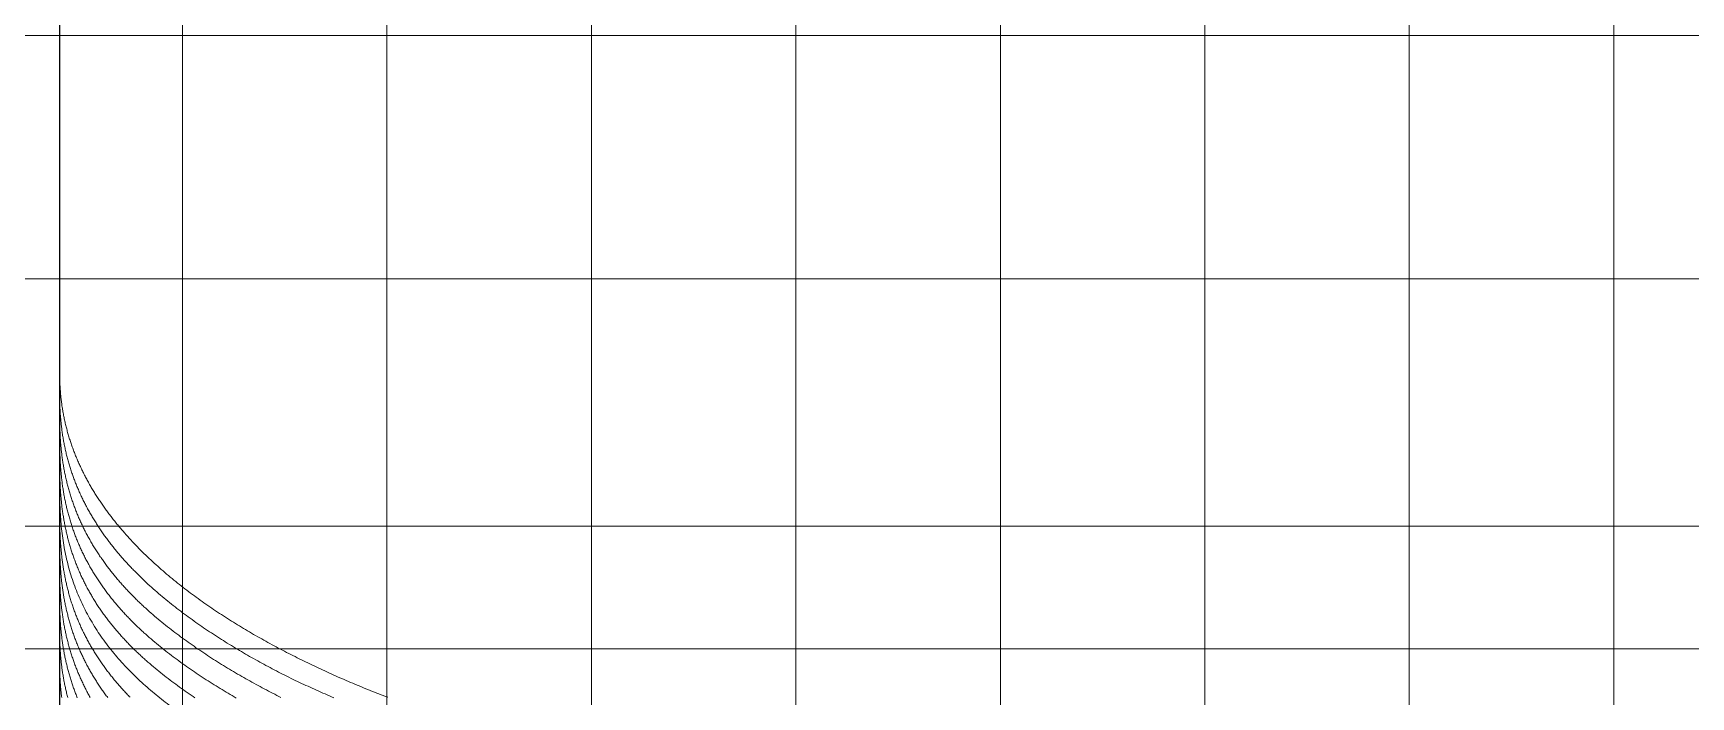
# Model space of a CAD drawing. Extents: x 11249 to 82946, y 15238 to 34763.
# Drawn here: x 53569 to 57622, y 27704 to 29327 of the extents above; entities that cross this region are included whole.
import ezdxf

# ---------------------------------------------------------------- set-up
doc = ezdxf.new("R2010")
doc.units = 0
doc.header["$LTSCALE"] = 250
doc.layers.add('03_Lines_Frames1', color=7, linetype='CONTINUOUS', lineweight=15)
doc.layers.add('03_Lines_Grid', color=253, linetype='CONTINUOUS', lineweight=15)
doc.layers.add('Make2D$Annotation$S0CO1', color=1, linetype='CONTINUOUS', true_color=0xff0000)
doc.layers.add('Make2D$Visible$Curves$Default', color=18, linetype='CONTINUOUS', true_color=0x000000)

# ---------------------------------------------------------------- blocks, each defined once
blk = doc.blocks.new('*U5')
at = {"layer": '03_Lines_Grid'}
blk.add_line((0, -4367.6), (0, 3840), dxfattribs=at)
blk = doc.blocks.new('*U6')
at = {"layer": 'Make2D$Annotation$S0CO1', "color": 0, "linetype": 'ByBlock', "lineweight": -2, "transparency": 16777216}
for p in [(1000, 0), (1500, 0), (2000, 0), (2500, 0), (3000, 0), (3500, 0), (4000, 0), (4500, 0)]:
    blk.add_blockref('*U5', p, dxfattribs=at)

msp = doc.modelspace()

# ---------------------------------------------------------------- linework, layer by layer
at = {"layer": '03_Lines_Frames1'}
for points in [[(53633.7, 27373.5), (53633.7, 29995.4)], [(53633.7, 27357.2), (53633.7, 29987.1)], [(53633.7, 27349), (53633.8, 29982.9)], [(53633.7, 27340.9), (53633.8, 29978.8)], [(53633.8, 27332.7), (53633.8, 29974.6)], [(54303.7, 27701.8), (54298.5, 27704.1), (54293.2, 27706.4), (54287.9, 27708.7), (54282.6, 27711), (54277.4, 27713.3), (54272.1, 27715.6), (54266.9, 27718), (54261.7, 27720.3), (54256.4, 27722.6), (54251.2, 27725), (54246, 27727.4), (54240.8, 27729.8), (54235.5, 27732.1), (54230.3, 27734.5), (54225.1, 27737), (54220, 27739.4), (54214.8, 27741.8), (54209.6, 27744.3), (54204.4, 27746.8), (54199.3, 27749.3), (54194.1, 27751.8), (54189, 27754.3), (54183.8, 27756.9), (54178.7, 27759.5), (54173.6, 27762.1), (54168.5, 27764.7), (54163.4, 27767.4), (54158.3, 27770), (54153.2, 27772.7), (54148.1, 27775.4), (54143.1, 27778.1), (54138, 27780.8), (54133, 27783.6), (54127.9, 27786.3), (54122.9, 27789.1), (54117.9, 27791.9), (54112.8, 27794.6), (54107.8, 27797.5), (54102.8, 27800.3), (54097.8, 27803.1), (54092.9, 27806), (54087.9, 27808.8), (54082.9, 27811.7), (54077.9, 27814.6), (54073, 27817.6), (54068.1, 27820.5), (54063.1, 27823.4), (54058.2, 27826.4), (54053.3, 27829.4), (54048.4, 27832.4), (54043.5, 27835.4), (54038.6, 27838.4), (54033.8, 27841.5), (54028.9, 27844.6), (54024, 27847.7), (54019.2, 27850.8), (54014.4, 27853.9), (54009.6, 27857), (54004.8, 27860.2), (54000, 27863.4), (53995.2, 27866.5), (53990.4, 27869.8), (53985.6, 27873), (53980.9, 27876.2), (53976.2, 27879.5), (53971.4, 27882.8), (53966.7, 27886.1), (53962, 27889.4), (53957.3, 27892.8), (53952.7, 27896.2), (53948, 27899.5), (53943.4, 27903), (53938.7, 27906.4), (53934.1, 27909.8), (53929.5, 27913.3), (53924.9, 27916.8), (53920.4, 27920.3), (53915.8, 27923.9), (53911.3, 27927.4), (53906.7, 27931), (53902.2, 27934.6), (53897.7, 27938.2), (53893.2, 27941.9), (53888.8, 27945.6), (53884.3, 27949.3), (53879.9, 27953), (53875.5, 27956.7), (53871.1, 27960.5), (53866.7, 27964.3), (53862.4, 27968.1), (53858.1, 27972), (53853.8, 27975.9), (53849.5, 27979.8), (53845.2, 27983.7), (53841, 27987.7), (53836.8, 27991.6), (53832.6, 27995.7), (53828.5, 27999.7), (53824.4, 28003.8), (53820.3, 28007.9), (53816.2, 28012), (53814.2, 28014.1), (53812.2, 28016.1), (53810.2, 28018.2), (53808.2, 28020.3), (53806.2, 28022.4), (53804.2, 28024.5), (53802.2, 28026.7), (53800.2, 28028.8), (53798.3, 28030.9), (53796.3, 28033), (53794.4, 28035.2), (53792.4, 28037.3), (53790.5, 28039.5), (53788.6, 28041.7), (53786.7, 28043.8), (53784.8, 28046), (53782.9, 28048.2), (53781, 28050.4), (53779.1, 28052.6), (53777.2, 28054.8), (53775.3, 28057), (53773.5, 28059.3), (53771.6, 28061.5), (53769.8, 28063.7), (53768, 28066), (53766.2, 28068.2), (53764.4, 28070.5), (53762.6, 28072.7), (53760.8, 28075), (53759, 28077.3), (53757.2, 28079.6), (53755.5, 28081.9), (53753.7, 28084.2), (53752, 28086.5), (53750.2, 28088.8), (53748.5, 28091.1), (53746.8, 28093.5), (53745.1, 28095.8), (53743.4, 28098.1), (53741.7, 28100.5), (53740.1, 28102.9), (53738.4, 28105.2), (53736.7, 28107.6), (53735.1, 28110), (53733.5, 28112.4), (53731.9, 28114.8), (53730.3, 28117.2), (53728.7, 28119.6), (53727.1, 28122), (53725.5, 28124.4), (53723.9, 28126.8), (53722.4, 28129.3), (53720.8, 28131.7), (53719.3, 28134.2), (53717.8, 28136.6), (53716.3, 28139.1), (53714.8, 28141.6), (53713.3, 28144), (53711.9, 28146.5), (53710.4, 28149), (53709, 28151.5), (53707.5, 28154), (53706.1, 28156.5), (53704.7, 28159), (53703.3, 28161.6), (53701.9, 28164.1), (53700.5, 28166.6), (53699.2, 28169.2), (53697.8, 28171.7), (53696.5, 28174.3), (53695.2, 28176.9), (53693.9, 28179.4), (53692.6, 28182), (53691.3, 28184.6), (53690, 28187.2), (53688.8, 28189.8), (53687.5, 28192.4), (53686.3, 28195), (53685.1, 28197.6), (53683.9, 28200.2), (53682.7, 28202.8), (53681.5, 28205.5), (53680.3, 28208.1), (53679.2, 28210.8), (53678, 28213.4), (53676.9, 28216.1), (53675.8, 28218.7), (53674.7, 28221.4), (53673.6, 28224.1), (53672.6, 28226.8), (53671.5, 28229.4), (53670.5, 28232.1), (53669.4, 28234.8), (53668.4, 28237.5), (53667.4, 28240.2), (53666.5, 28243), (53665.5, 28245.7), (53664.5, 28248.4), (53663.6, 28251.1), (53662.7, 28253.8), (53661.8, 28256.6), (53660.9, 28259.3), (53660, 28262.1), (53659.1, 28264.8), (53658.3, 28267.6), (53657.4, 28270.4), (53656.6, 28273.1), (53655.8, 28275.9), (53655, 28278.7), (53654.2, 28281.4), (53653.4, 28284.2), (53652.7, 28287), (53652, 28289.8), (53651.2, 28292.6), (53650.5, 28295.4), (53649.8, 28298.2), (53649.2, 28301), (53648.5, 28303.8), (53647.8, 28306.6), (53647.2, 28309.5), (53646.6, 28312.3), (53646, 28315.1), (53645.4, 28317.9), (53644.8, 28320.8), (53644.3, 28323.6), (53643.7, 28326.5), (53643.2, 28329.3), (53642.7, 28332.1), (53642.2, 28335), (53641.7, 28337.8), (53641.2, 28340.7), (53640.8, 28343.5), (53640.4, 28346.4), (53639.9, 28349.3), (53639.5, 28352.1), (53639.1, 28355), (53638.7, 28357.9), (53638.4, 28360.7), (53638, 28363.6), (53637.7, 28366.5), (53637.4, 28369.4), (53637.1, 28372.2), (53636.8, 28375.1), (53636.5, 28378), (53636.2, 28380.9), (53636, 28383.8), (53635.7, 28386.7), (53635.5, 28389.5), (53635.3, 28392.4), (53635.1, 28395.3), (53634.9, 28398.2), (53634.8, 28401.1), (53634.6, 28404), (53634.5, 28406.9), (53634.3, 28409.8), (53634.2, 28412.7), (53634.1, 28415.6), (53634.1, 28418.5), (53634, 28421.4), (53633.9, 28424.3), (53633.9, 28427.2), (53633.8, 28430.1), (53633.8, 28433), (53633.8, 28435.8), (53633.8, 28435.8)], [(54065, 27701.2), (54060.1, 27704.1), (54055.1, 27707), (54050.2, 27709.9), (54045.2, 27712.8), (54040.3, 27715.7), (54035.4, 27718.7), (54030.5, 27721.6), (54025.6, 27724.6), (54020.7, 27727.6), (54015.8, 27730.6), (54011, 27733.7), (54006.1, 27736.7), (54001.3, 27739.8), (53996.4, 27742.9), (53991.6, 27746), (53986.8, 27749.1), (53982, 27752.3), (53977.2, 27755.4), (53972.4, 27758.6), (53967.7, 27761.9), (53962.9, 27765.1), (53958.1, 27768.3), (53953.4, 27771.6), (53948.7, 27774.9), (53944, 27778.2), (53939.3, 27781.5), (53934.6, 27784.9), (53929.9, 27788.3), (53925.3, 27791.7), (53920.6, 27795.1), (53916, 27798.5), (53911.4, 27802), (53906.8, 27805.5), (53902.2, 27809), (53897.6, 27812.5), (53893, 27816.1), (53888.4, 27819.7), (53883.9, 27823.3), (53879.4, 27826.9), (53874.9, 27830.6), (53870.4, 27834.2), (53866, 27838), (53861.5, 27841.7), (53857.1, 27845.5), (53852.7, 27849.3), (53848.3, 27853.1), (53844, 27857), (53841.8, 27858.9), (53839.6, 27860.9), (53837.5, 27862.8), (53835.3, 27864.8), (53833.2, 27866.8), (53831.1, 27868.8), (53828.9, 27870.8), (53826.8, 27872.8), (53824.7, 27874.8), (53822.6, 27876.8), (53820.5, 27878.8), (53818.4, 27880.8), (53816.4, 27882.9), (53814.3, 27884.9), (53812.2, 27887), (53810.2, 27889), (53808.1, 27891.1), (53806.1, 27893.2), (53804, 27895.3), (53802, 27897.4), (53800, 27899.5), (53798, 27901.6), (53796, 27903.7), (53794, 27905.8), (53792, 27908), (53790.1, 27910.1), (53788.1, 27912.3), (53786.1, 27914.4), (53784.2, 27916.6), (53782.3, 27918.8), (53780.3, 27921), (53778.4, 27923.1), (53776.5, 27925.3), (53774.6, 27927.6), (53772.7, 27929.8), (53770.8, 27932), (53769, 27934.2), (53767.1, 27936.5), (53765.3, 27938.7), (53763.4, 27941), (53761.6, 27943.2), (53759.8, 27945.5), (53758, 27947.8), (53756.2, 27950.1), (53754.4, 27952.4), (53752.6, 27954.7), (53750.8, 27957), (53749.1, 27959.3), (53747.4, 27961.6), (53745.6, 27963.9), (53743.9, 27966.3), (53742.2, 27968.6), (53740.5, 27971), (53738.8, 27973.4), (53737.1, 27975.7), (53735.5, 27978.1), (53733.8, 27980.5), (53732.2, 27982.9), (53730.6, 27985.3), (53728.9, 27987.7), (53727.3, 27990.1), (53725.7, 27992.5), (53724.2, 27995), (53722.6, 27997.4), (53721, 27999.9), (53719.5, 28002.3), (53718, 28004.8), (53716.5, 28007.3), (53715, 28009.7), (53713.5, 28012.2), (53712, 28014.7), (53710.5, 28017.2), (53709.1, 28019.7), (53707.6, 28022.2), (53706.2, 28024.7), (53704.8, 28027.3), (53703.4, 28029.8), (53702, 28032.3), (53700.6, 28034.9), (53699.3, 28037.4), (53697.9, 28040), (53696.6, 28042.6), (53695.3, 28045.2), (53694, 28047.7), (53692.7, 28050.3), (53691.4, 28052.9), (53690.1, 28055.5), (53688.9, 28058.1), (53687.6, 28060.7), (53686.4, 28063.4), (53685.2, 28066), (53684, 28068.6), (53682.8, 28071.3), (53681.7, 28073.9), (53680.5, 28076.6), (53679.4, 28079.2), (53678.3, 28081.9), (53677.2, 28084.5), (53676.1, 28087.2), (53675, 28089.9), (53673.9, 28092.6), (53672.9, 28095.3), (53671.8, 28098), (53670.8, 28100.7), (53669.8, 28103.4), (53668.8, 28106.1), (53667.8, 28108.8), (53666.8, 28111.6), (53665.9, 28114.3), (53665, 28117), (53664, 28119.8), (53663.1, 28122.5), (53662.2, 28125.3), (53661.4, 28128), (53660.5, 28130.8), (53659.6, 28133.5), (53658.8, 28136.3), (53658, 28139.1), (53657.2, 28141.9), (53656.4, 28144.7), (53655.6, 28147.4), (53654.8, 28150.2), (53654.1, 28153), (53653.4, 28155.8), (53652.6, 28158.6), (53651.9, 28161.5), (53651.2, 28164.3), (53650.6, 28167.1), (53649.9, 28169.9), (53649.3, 28172.7), (53648.6, 28175.6), (53648, 28178.4), (53647.4, 28181.2), (53646.8, 28184.1), (53646.2, 28186.9), (53645.7, 28189.7), (53645.1, 28192.6), (53644.6, 28195.5), (53644.1, 28198.3), (53643.6, 28201.2), (53643.1, 28204), (53642.6, 28206.9), (53642.1, 28209.8), (53641.7, 28212.6), (53641.2, 28215.5), (53640.8, 28218.4), (53640.4, 28221.2), (53640, 28224.1), (53639.6, 28227), (53639.3, 28229.9), (53638.9, 28232.8), (53638.6, 28235.7), (53638.2, 28238.5), (53637.9, 28241.4), (53637.6, 28244.3), (53637.3, 28247.2), (53637, 28250.1), (53636.8, 28253), (53636.5, 28255.9), (53636.3, 28258.8), (53636, 28261.7), (53635.8, 28264.6), (53635.6, 28267.5), (53635.4, 28270.4), (53635.2, 28273.3), (53635.1, 28276.2), (53634.9, 28279.1), (53634.8, 28282.1), (53634.6, 28285), (53634.5, 28287.9), (53634.4, 28290.8), (53634.3, 28293.7), (53634.2, 28296.6), (53634.1, 28299.5), (53634, 28302.4), (53634, 28305.3), (53633.9, 28311.2), (53633.8, 28317), (53633.8, 28322.8)], [(53964.4, 27701.8), (53959.6, 27705), (53954.9, 27708.2), (53950.2, 27711.5), (53945.4, 27714.7), (53940.7, 27718), (53936, 27721.3), (53931.3, 27724.7), (53926.7, 27728.1), (53922, 27731.4), (53917.3, 27734.9), (53912.7, 27738.3), (53908.1, 27741.7), (53903.5, 27745.2), (53898.9, 27748.7), (53894.3, 27752.2), (53889.7, 27755.8), (53885.2, 27759.4), (53880.7, 27763), (53876.1, 27766.6), (53871.6, 27770.3), (53867.2, 27773.9), (53862.7, 27777.7), (53858.3, 27781.4), (53853.8, 27785.2), (53849.4, 27789), (53845.1, 27792.8), (53842.9, 27794.7), (53840.7, 27796.7), (53838.6, 27798.6), (53836.4, 27800.6), (53834.3, 27802.5), (53832.1, 27804.5), (53830, 27806.5), (53827.9, 27808.5), (53825.7, 27810.5), (53823.6, 27812.5), (53821.5, 27814.5), (53819.4, 27816.5), (53817.3, 27818.5), (53815.2, 27820.5), (53813.2, 27822.6), (53811.1, 27824.6), (53809, 27826.7), (53807, 27828.8), (53804.9, 27830.8), (53802.9, 27832.9), (53800.9, 27835), (53798.9, 27837.1), (53796.9, 27839.2), (53794.9, 27841.3), (53792.9, 27843.5), (53790.9, 27845.6), (53788.9, 27847.7), (53787, 27849.9), (53785, 27852), (53783.1, 27854.2), (53781.1, 27856.4), (53779.2, 27858.6), (53777.3, 27860.8), (53775.4, 27863), (53773.5, 27865.2), (53771.6, 27867.4), (53769.7, 27869.6), (53767.8, 27871.8), (53766, 27874.1), (53764.1, 27876.3), (53762.3, 27878.6), (53760.5, 27880.8), (53758.6, 27883.1), (53756.8, 27885.4), (53755, 27887.7), (53753.3, 27890), (53751.5, 27892.3), (53749.7, 27894.6), (53748, 27896.9), (53746.2, 27899.2), (53744.5, 27901.6), (53742.8, 27903.9), (53741.1, 27906.3), (53739.4, 27908.6), (53737.7, 27911), (53736, 27913.4), (53734.4, 27915.7), (53732.7, 27918.1), (53731.1, 27920.5), (53729.5, 27922.9), (53727.9, 27925.3), (53726.3, 27927.8), (53724.7, 27930.2), (53723.1, 27932.6), (53721.6, 27935.1), (53720, 27937.5), (53718.5, 27940), (53717, 27942.4), (53715.4, 27944.9), (53714, 27947.4), (53712.5, 27949.9), (53711, 27952.4), (53709.5, 27954.9), (53708.1, 27957.4), (53706.7, 27959.9), (53705.3, 27962.4), (53703.8, 27965), (53702.5, 27967.5), (53701.1, 27970), (53699.7, 27972.6), (53698.4, 27975.2), (53697, 27977.7), (53695.7, 27980.3), (53694.4, 27982.9), (53693.1, 27985.5), (53691.8, 27988), (53690.6, 27990.6), (53689.3, 27993.3), (53688.1, 27995.9), (53686.8, 27998.5), (53685.6, 28001.1), (53684.4, 28003.7), (53683.3, 28006.4), (53682.1, 28009), (53680.9, 28011.7), (53679.8, 28014.3), (53678.7, 28017), (53677.6, 28019.7), (53676.5, 28022.3), (53675.4, 28025), (53674.3, 28027.7), (53673.3, 28030.4), (53672.2, 28033.1), (53671.2, 28035.8), (53670.2, 28038.5), (53669.2, 28041.2), (53668.2, 28043.9), (53667.2, 28046.6), (53666.3, 28049.4), (53665.4, 28052.1), (53664.4, 28054.9), (53663.5, 28057.6), (53662.6, 28060.3), (53661.7, 28063.1), (53660.9, 28065.9), (53660, 28068.6), (53659.2, 28071.4), (53658.4, 28074.2), (53657.6, 28076.9), (53656.8, 28079.7), (53656, 28082.5), (53655.2, 28085.3), (53654.5, 28088.1), (53653.8, 28090.9), (53653, 28093.7), (53652.3, 28096.5), (53651.6, 28099.3), (53651, 28102.1), (53650.3, 28105), (53649.7, 28107.8), (53649, 28110.6), (53648.4, 28113.4), (53647.8, 28116.3), (53647.2, 28119.1), (53646.6, 28121.9), (53646.1, 28124.8), (53645.5, 28127.6), (53645, 28130.5), (53644.5, 28133.3), (53643.9, 28136.2), (53643.5, 28139.1), (53643, 28141.9), (53642.5, 28144.8), (53642.1, 28147.7), (53641.6, 28150.5), (53641.2, 28153.4), (53640.8, 28156.3), (53640.4, 28159.1), (53640, 28162), (53639.6, 28164.9), (53639.2, 28167.8), (53638.9, 28170.7), (53638.6, 28173.5), (53638.2, 28176.4), (53637.9, 28179.3), (53637.6, 28182.2), (53637.3, 28185.1), (53637.1, 28188), (53636.8, 28190.9), (53636.6, 28193.8), (53636.3, 28196.7), (53636.1, 28199.6), (53635.9, 28202.5), (53635.7, 28205.4), (53635.5, 28208.3), (53635.3, 28211.2), (53635.1, 28214.1), (53635, 28217), (53634.8, 28219.9), (53634.7, 28222.8), (53634.6, 28225.7), (53634.5, 28228.7), (53634.3, 28231.6), (53634.3, 28234.5), (53634.1, 28240.3), (53634, 28246.1), (53633.9, 28252), (53633.8, 28257.8), (53633.8, 28263.6), (53633.8, 28263.6)], [(53805.7, 27703.1), (53803.7, 27705.1), (53801.7, 27707.2), (53799.7, 27709.3), (53797.7, 27711.4), (53795.7, 27713.5), (53793.7, 27715.6), (53791.8, 27717.7), (53789.8, 27719.8), (53787.8, 27722), (53785.9, 27724.1), (53784, 27726.3), (53782, 27728.4), (53780.1, 27730.6), (53778.2, 27732.8), (53776.3, 27734.9), (53774.4, 27737.1), (53772.6, 27739.3), (53770.7, 27741.5), (53768.8, 27743.7), (53767, 27746), (53765.1, 27748.2), (53763.3, 27750.4), (53761.5, 27752.7), (53759.7, 27754.9), (53757.9, 27757.2), (53756.1, 27759.5), (53754.3, 27761.8), (53752.6, 27764), (53750.8, 27766.3), (53749.1, 27768.6), (53747.4, 27770.9), (53745.6, 27773.3), (53743.9, 27775.6), (53742.2, 27777.9), (53740.5, 27780.3), (53738.9, 27782.6), (53737.2, 27785), (53735.5, 27787.3), (53733.9, 27789.7), (53732.3, 27792.1), (53730.7, 27794.5), (53729.1, 27796.9), (53727.5, 27799.3), (53725.9, 27801.7), (53724.3, 27804.1), (53722.8, 27806.5), (53721.2, 27809), (53719.7, 27811.4), (53718.2, 27813.9), (53716.7, 27816.3), (53715.2, 27818.8), (53713.7, 27821.3), (53712.2, 27823.7), (53710.8, 27826.2), (53709.3, 27828.7), (53707.9, 27831.2), (53706.5, 27833.7), (53705.1, 27836.2), (53703.7, 27838.7), (53702.3, 27841.3), (53700.9, 27843.8), (53699.6, 27846.4), (53698.3, 27848.9), (53696.9, 27851.5), (53695.6, 27854), (53694.3, 27856.6), (53693.1, 27859.2), (53691.8, 27861.7), (53690.5, 27864.3), (53689.3, 27866.9), (53688.1, 27869.5), (53686.8, 27872.1), (53685.6, 27874.8), (53684.5, 27877.4), (53683.3, 27880), (53682.1, 27882.6), (53681, 27885.3), (53679.9, 27887.9), (53678.7, 27890.6), (53677.6, 27893.2), (53676.6, 27895.9), (53675.5, 27898.5), (53674.4, 27901.2), (53673.4, 27903.9), (53672.4, 27906.6), (53671.3, 27909.3), (53670.3, 27912), (53669.3, 27914.7), (53668.4, 27917.4), (53667.4, 27920.1), (53666.5, 27922.8), (53665.5, 27925.5), (53664.6, 27928.2), (53663.7, 27931), (53662.8, 27933.7), (53662, 27936.5), (53661.1, 27939.2), (53660.3, 27942), (53659.4, 27944.7), (53658.6, 27947.5), (53657.8, 27950.2), (53657, 27953), (53656.3, 27955.8), (53655.5, 27958.5), (53654.7, 27961.3), (53654, 27964.1), (53653.3, 27966.9), (53652.6, 27969.7), (53651.9, 27972.5), (53651.2, 27975.3), (53650.6, 27978.1), (53649.9, 27980.9), (53649.3, 27983.7), (53648.7, 27986.5), (53648.1, 27989.3), (53647.5, 27992.2), (53646.9, 27995), (53646.3, 27997.8), (53645.8, 28000.6), (53645.3, 28003.5), (53644.7, 28006.3), (53644.2, 28009.1), (53643.7, 28012), (53643.2, 28014.8), (53642.8, 28017.7), (53642.3, 28020.5), (53641.9, 28023.4), (53641.4, 28026.2), (53641, 28029.1), (53640.6, 28031.9), (53640.2, 28034.8), (53639.9, 28037.6), (53639.5, 28040.5), (53639.1, 28043.4), (53638.8, 28046.2), (53638.5, 28049.1), (53638.2, 28052), (53637.8, 28054.9), (53637.6, 28057.7), (53637.3, 28060.6), (53637, 28063.5), (53636.8, 28066.4), (53636.5, 28069.2), (53636.3, 28072.1), (53636.1, 28075), (53635.8, 28077.9), (53635.6, 28080.8), (53635.5, 28083.6), (53635.3, 28086.5), (53635.1, 28089.4), (53635, 28092.3), (53634.8, 28095.2), (53634.7, 28098.1), (53634.6, 28101), (53634.4, 28103.9), (53634.2, 28109.6), (53634.1, 28115.4), (53634, 28121.2), (53633.9, 28127), (53633.8, 28132.8), (53633.8, 28138.6), (53633.8, 28138.6)], [(53708.2, 27702.5), (53706.8, 27705), (53705.4, 27707.5), (53704, 27710), (53702.7, 27712.5), (53701.3, 27715), (53700, 27717.5), (53698.7, 27720), (53697.4, 27722.6), (53696.1, 27725.1), (53694.8, 27727.6), (53693.6, 27730.2), (53692.3, 27732.7), (53691.1, 27735.3), (53689.8, 27737.9), (53688.6, 27740.4), (53687.4, 27743), (53686.2, 27745.6), (53685.1, 27748.2), (53683.9, 27750.8), (53682.8, 27753.4), (53681.6, 27756), (53680.5, 27758.6), (53679.4, 27761.2), (53678.3, 27763.8), (53677.2, 27766.5), (53676.1, 27769.1), (53675.1, 27771.7), (53674.1, 27774.4), (53673, 27777), (53672, 27779.7), (53671, 27782.3), (53670, 27785), (53669.1, 27787.7), (53668.1, 27790.4), (53667.1, 27793), (53666.2, 27795.7), (53665.3, 27798.4), (53664.4, 27801.1), (53663.5, 27803.8), (53662.6, 27806.5), (53661.8, 27809.2), (53660.9, 27811.9), (53660.1, 27814.7), (53659.3, 27817.4), (53658.4, 27820.1), (53657.7, 27822.8), (53656.9, 27825.6), (53656.1, 27828.3), (53655.4, 27831), (53654.6, 27833.8), (53653.9, 27836.5), (53653.2, 27839.3), (53652.5, 27842.1), (53651.8, 27844.8), (53651.1, 27847.6), (53650.5, 27850.3), (53649.8, 27853.1), (53649.2, 27855.9), (53648.6, 27858.7), (53648, 27861.4), (53647.4, 27864.2), (53646.8, 27867), (53646.2, 27869.8), (53645.7, 27872.6), (53645.1, 27875.4), (53644.6, 27878.2), (53644.1, 27881), (53643.6, 27883.8), (53643.1, 27886.6), (53642.7, 27889.4), (53642.2, 27892.2), (53641.8, 27895), (53641.3, 27897.8), (53640.9, 27900.6), (53640.5, 27903.5), (53640.1, 27906.3), (53639.7, 27909.1), (53639.4, 27911.9), (53639, 27914.7), (53638.7, 27917.6), (53638.3, 27920.4), (53638, 27923.2), (53637.7, 27926.1), (53637.4, 27928.9), (53637.1, 27931.7), (53636.9, 27934.6), (53636.6, 27937.4), (53636.4, 27940.2), (53636.1, 27943.1), (53635.9, 27945.9), (53635.7, 27948.8), (53635.5, 27951.6), (53635.3, 27954.4), (53635.1, 27957.3), (53635, 27960.1), (53634.8, 27963), (53634.7, 27965.8), (53634.6, 27968.7), (53634.4, 27971.5), (53634.3, 27974.3), (53634.2, 27977.2), (53634.1, 27980), (53634.1, 27982.9), (53634, 27985.7), (53633.9, 27988.6), (53633.9, 27991.4), (53633.9, 27994.3), (53633.8, 27997.1), (53633.8, 28002.8)], [(53676.6, 27701.7), (53675.6, 27704.3), (53674.5, 27706.9), (53673.5, 27709.5), (53672.5, 27712.1), (53671.5, 27714.8), (53670.5, 27717.4), (53669.5, 27720.1), (53668.6, 27722.7), (53667.6, 27725.4), (53666.7, 27728), (53665.8, 27730.7), (53664.9, 27733.4), (53664, 27736), (53663.1, 27738.7), (53662.2, 27741.4), (53661.4, 27744.1), (53660.5, 27746.8), (53659.7, 27749.5), (53658.9, 27752.2), (53658.1, 27754.9), (53657.3, 27757.6), (53656.5, 27760.3), (53655.7, 27763), (53655, 27765.7), (53654.3, 27768.4), (53653.5, 27771.2), (53652.8, 27773.9), (53652.1, 27776.6), (53651.5, 27779.4), (53650.8, 27782.1), (53650.1, 27784.8), (53649.5, 27787.6), (53648.9, 27790.3), (53648.2, 27793.1), (53647.6, 27795.8), (53647.1, 27798.6), (53646.5, 27801.3), (53645.9, 27804.1), (53645.4, 27806.9), (53644.8, 27809.6), (53644.3, 27812.4), (53643.8, 27815.2), (53643.3, 27818), (53642.8, 27820.7), (53642.4, 27823.5), (53641.9, 27826.3), (53641.5, 27829.1), (53641, 27831.9), (53640.6, 27834.7), (53640.2, 27837.4), (53639.8, 27840.2), (53639.4, 27843), (53639.1, 27845.8), (53638.7, 27848.6), (53638.4, 27851.4), (53638.1, 27854.2), (53637.7, 27857), (53637.4, 27859.8), (53637.2, 27862.6), (53636.9, 27865.4), (53636.6, 27868.2), (53636.4, 27871), (53636.1, 27873.9), (53635.9, 27876.7), (53635.7, 27879.5), (53635.5, 27882.3), (53635.3, 27885.1), (53635.1, 27887.9), (53634.9, 27890.7), (53634.8, 27893.5), (53634.6, 27896.4), (53634.5, 27899.2), (53634.4, 27902), (53634.3, 27904.8), (53634.2, 27907.6), (53634.1, 27910.4), (53634, 27913.3), (53634, 27916.1), (53633.9, 27918.9), (53633.9, 27921.7), (53633.8, 27924.5), (53633.8, 27927.4), (53633.8, 27930.2)], [(53653.3, 27702.3), (53652.6, 27705), (53651.9, 27707.7), (53651.2, 27710.4), (53650.6, 27713.1), (53649.9, 27715.9), (53649.3, 27718.6), (53648.6, 27721.3), (53648, 27724), (53647.4, 27726.7), (53646.8, 27729.5), (53646.3, 27732.2), (53645.7, 27734.9), (53645.1, 27737.6), (53644.6, 27740.4), (53644.1, 27743.1), (53643.6, 27745.9), (53643.1, 27748.6), (53642.6, 27751.3), (53642.1, 27754.1), (53641.7, 27756.8), (53641.2, 27759.6), (53640.8, 27762.4), (53640.4, 27765.1), (53640, 27767.9), (53639.6, 27770.6), (53639.2, 27773.4), (53638.8, 27776.1), (53638.5, 27778.9), (53638.1, 27781.7), (53637.8, 27784.4), (53637.5, 27787.2), (53637.2, 27790), (53636.9, 27792.8), (53636.6, 27795.5), (53636.4, 27798.3), (53636.1, 27801.1), (53635.9, 27803.8), (53635.7, 27806.6), (53635.4, 27809.4), (53635.2, 27812.2), (53635.1, 27815), (53634.9, 27817.7), (53634.7, 27820.5), (53634.6, 27823.3), (53634.5, 27826.1), (53634.3, 27828.9), (53634.2, 27831.6), (53634.1, 27834.4), (53634, 27837.2), (53634, 27840), (53633.9, 27842.8), (53633.9, 27845.6), (53633.8, 27848.3), (53633.8, 27851.1), (53633.8, 27853.9)], [(53638.5, 27702.6), (53638.2, 27705.3), (53637.9, 27708.1), (53637.5, 27710.8), (53637.2, 27713.5), (53636.9, 27716.2), (53636.6, 27719), (53636.4, 27721.7), (53636.1, 27724.5), (53635.9, 27727.2), (53635.6, 27729.9), (53635.4, 27732.7), (53635.2, 27735.4), (53635, 27738.1), (53634.8, 27740.9), (53634.7, 27743.6), (53634.5, 27746.4), (53634.4, 27749.1), (53634.3, 27751.9), (53634.2, 27754.6), (53634.1, 27757.4), (53634, 27760.1), (53633.9, 27762.8), (53633.9, 27765.6), (53633.8, 27768.3), (53633.8, 27771.1), (53633.8, 27773.8)]]:
    msp.add_lwpolyline(points, dxfattribs=at)
at = {"layer": '03_Lines_Frames1', "color": 2}
for points in [[(53633.8, 28490), (53633.8, 28487.1), (53633.9, 28484.3), (53633.9, 28481.4), (53633.9, 28478.5), (53634, 28475.6), (53634.1, 28472.7), (53634.2, 28469.9), (53634.3, 28467), (53634.5, 28464.1), (53634.6, 28461.2), (53634.8, 28458.4), (53635, 28455.5), (53635.2, 28452.6), (53635.4, 28449.8), (53635.6, 28446.9), (53635.9, 28444), (53636.1, 28441.1), (53636.4, 28438.3), (53636.7, 28435.4), (53637, 28432.6), (53637.3, 28429.7), (53637.7, 28426.8), (53638, 28424), (53638.4, 28421.1), (53638.8, 28418.3), (53639.2, 28415.4), (53639.6, 28412.6), (53640.1, 28409.7), (53640.5, 28406.9), (53641, 28404.1), (53641.5, 28401.2), (53642, 28398.4), (53642.5, 28395.6), (53643.1, 28392.7), (53643.6, 28389.9), (53644.2, 28387.1), (53644.8, 28384.3), (53645.4, 28381.4), (53646, 28378.6), (53646.6, 28375.8), (53647.2, 28373), (53647.9, 28370.2), (53648.6, 28367.4), (53649.3, 28364.6), (53650, 28361.8), (53650.7, 28359.1), (53651.5, 28356.3), (53652.2, 28353.5), (53653, 28350.7), (53653.8, 28347.9), (53654.6, 28345.2), (53655.4, 28342.4), (53656.2, 28339.7), (53657.1, 28336.9), (53657.9, 28334.2), (53658.8, 28331.4), (53659.7, 28328.7), (53660.6, 28326), (53661.5, 28323.2), (53662.4, 28320.5), (53663.4, 28317.8), (53664.3, 28315.1), (53665.3, 28312.4), (53666.3, 28309.7), (53667.3, 28307), (53668.3, 28304.3), (53669.4, 28301.6), (53670.4, 28298.9), (53671.5, 28296.2), (53672.6, 28293.6), (53673.7, 28290.9), (53674.8, 28288.2), (53675.9, 28285.6), (53677, 28282.9), (53678.1, 28280.3), (53679.3, 28277.7), (53680.5, 28275), (53681.7, 28272.4), (53682.9, 28269.8), (53684.1, 28267.2), (53685.3, 28264.6), (53686.5, 28262), (53687.8, 28259.4), (53689, 28256.8), (53690.3, 28254.2), (53691.6, 28251.6), (53692.9, 28249.1), (53694.2, 28246.5), (53695.5, 28243.9), (53696.9, 28241.4), (53698.2, 28238.9), (53699.6, 28236.3), (53700.9, 28233.8), (53702.3, 28231.3), (53703.7, 28228.7), (53705.1, 28226.2), (53706.5, 28223.7), (53708, 28221.2), (53709.4, 28218.7), (53710.9, 28216.3), (53712.3, 28213.8), (53713.8, 28211.3), (53715.3, 28208.8), (53716.8, 28206.4), (53718.3, 28203.9), (53719.8, 28201.5), (53721.3, 28199), (53722.9, 28196.6), (53724.4, 28194.2), (53726, 28191.8), (53727.6, 28189.3), (53729.1, 28186.9), (53730.7, 28184.5), (53732.3, 28182.2), (53733.9, 28179.8), (53735.6, 28177.4), (53737.2, 28175), (53738.8, 28172.7), (53740.5, 28170.3), (53742.1, 28167.9), (53743.8, 28165.6), (53745.5, 28163.3), (53747.2, 28160.9), (53748.9, 28158.6), (53750.6, 28156.3), (53752.3, 28154), (53754, 28151.7), (53755.8, 28149.4), (53757.5, 28147.1), (53759.2, 28144.8), (53761, 28142.5), (53762.8, 28140.2), (53764.6, 28138), (53766.3, 28135.7), (53768.1, 28133.5), (53769.9, 28131.2), (53771.7, 28129), (53773.6, 28126.7), (53775.4, 28124.5), (53777.2, 28122.3), (53779.1, 28120.1), (53780.9, 28117.9), (53782.8, 28115.7), (53784.6, 28113.5), (53788.4, 28109.1), (53792.2, 28104.8), (53796, 28100.5), (53799.8, 28096.2), (53803.7, 28091.9), (53807.6, 28087.7), (53811.5, 28083.5), (53815.5, 28079.3), (53819.5, 28075.1), (53823.5, 28071), (53827.5, 28066.9), (53831.5, 28062.8), (53835.6, 28058.7), (53839.7, 28054.7), (53843.9, 28050.7), (53848, 28046.7), (53852.2, 28042.7), (53856.4, 28038.8), (53860.6, 28034.9), (53864.8, 28031), (53869.1, 28027.1), (53873.4, 28023.3), (53877.7, 28019.4), (53882, 28015.6), (53886.4, 28011.9), (53890.7, 28008.1), (53895.1, 28004.4), (53899.5, 28000.7), (53903.9, 27997), (53908.4, 27993.3), (53912.8, 27989.7), (53917.3, 27986), (53921.8, 27982.4), (53926.3, 27978.8), (53930.8, 27975.3), (53935.3, 27971.7), (53939.9, 27968.2), (53944.5, 27964.7), (53949.1, 27961.2), (53953.7, 27957.8), (53958.3, 27954.3), (53962.9, 27950.9), (53967.6, 27947.5), (53972.2, 27944.2), (53976.9, 27940.8), (53981.6, 27937.5), (53986.3, 27934.1), (53991, 27930.8), (53995.7, 27927.5), (54000.5, 27924.3), (54005.2, 27921), (54010, 27917.8), (54014.8, 27914.6), (54019.6, 27911.4), (54024.4, 27908.2), (54029.2, 27905.1), (54034, 27901.9), (54038.8, 27898.8), (54043.7, 27895.7), (54048.5, 27892.6), (54053.4, 27889.5), (54058.3, 27886.5), (54063.2, 27883.5), (54068.1, 27880.4), (54073, 27877.4), (54077.9, 27874.5), (54082.9, 27871.5), (54087.8, 27868.5), (54092.8, 27865.6), (54097.7, 27862.7), (54102.7, 27859.8), (54107.7, 27856.9), (54112.7, 27854), (54117.7, 27851.2), (54122.7, 27848.3), (54127.7, 27845.5), (54132.7, 27842.7), (54137.7, 27839.9), (54142.8, 27837.1), (54147.8, 27834.3), (54152.9, 27831.6), (54157.9, 27828.9), (54163, 27826.1), (54168.1, 27823.4), (54173.2, 27820.7), (54178.3, 27818.1), (54183.4, 27815.4), (54188.5, 27812.7), (54193.6, 27810.1), (54198.7, 27807.5), (54203.9, 27804.9), (54209, 27802.3), (54214.2, 27799.7), (54219.3, 27797.1), (54224.5, 27794.6), (54229.6, 27792.1), (54234.8, 27789.5), (54240, 27787), (54245.2, 27784.5), (54250.4, 27782), (54255.6, 27779.6), (54260.8, 27777.1), (54266, 27774.7), (54271.2, 27772.2), (54276.4, 27769.8), (54281.7, 27767.4), (54286.9, 27765), (54292.1, 27762.6), (54297.4, 27760.2), (54302.6, 27757.9), (54307.9, 27755.5), (54313.2, 27753.2), (54318.4, 27750.9), (54323.7, 27748.6), (54329, 27746.3), (54334.3, 27744), (54339.6, 27741.7), (54344.9, 27739.5), (54350.2, 27737.2), (54355.5, 27735), (54360.8, 27732.8), (54366.1, 27730.6), (54371.4, 27728.4), (54376.7, 27726.2), (54382.1, 27724), (54387.4, 27721.8), (54392.7, 27719.7), (54398.1, 27717.5), (54403.4, 27715.4), (54408.8, 27713.3), (54414.1, 27711.2), (54419.5, 27709.1), (54424.9, 27707), (54430.2, 27704.9), (54435.6, 27702.9)], [(54174.6, 27702.6), (54169.5, 27705.1), (54164.4, 27707.7), (54159.3, 27710.3), (54154.2, 27712.9), (54149.1, 27715.6), (54144, 27718.2), (54138.9, 27720.9), (54133.9, 27723.6), (54128.8, 27726.3), (54123.7, 27729), (54118.7, 27731.7), (54113.7, 27734.5), (54108.6, 27737.2), (54103.6, 27740), (54098.6, 27742.8), (54093.6, 27745.6), (54088.6, 27748.4), (54083.6, 27751.3), (54078.6, 27754.1), (54073.7, 27757), (54068.7, 27759.9), (54063.8, 27762.7), (54058.8, 27765.7), (54053.9, 27768.6), (54049, 27771.5), (54044.1, 27774.5), (54039.1, 27777.5), (54034.3, 27780.5), (54029.4, 27783.5), (54024.5, 27786.5), (54019.6, 27789.6), (54014.8, 27792.6), (54009.9, 27795.7), (54005.1, 27798.8), (54000.3, 27801.9), (53995.4, 27805.1), (53990.6, 27808.2), (53985.9, 27811.4), (53981.1, 27814.6), (53976.3, 27817.8), (53971.5, 27821), (53966.8, 27824.3), (53962.1, 27827.6), (53957.3, 27830.9), (53952.6, 27834.2), (53947.9, 27837.5), (53943.3, 27840.9), (53938.6, 27844.2), (53933.9, 27847.6), (53929.3, 27851.1), (53924.6, 27854.5), (53920, 27858), (53915.4, 27861.4), (53910.8, 27864.9), (53906.3, 27868.5), (53901.7, 27872), (53897.1, 27875.6), (53892.6, 27879.2), (53888.1, 27882.8), (53883.6, 27886.5), (53879.1, 27890.2), (53874.6, 27893.9), (53870.2, 27897.6), (53865.8, 27901.3), (53861.3, 27905.1), (53857, 27908.9), (53852.6, 27912.8), (53848.3, 27916.6), (53844, 27920.5), (53839.7, 27924.5), (53837.5, 27926.4), (53835.4, 27928.4), (53833.3, 27930.4), (53831.2, 27932.4), (53829.1, 27934.4), (53827, 27936.4), (53824.9, 27938.4), (53822.8, 27940.5), (53820.7, 27942.5), (53818.7, 27944.6), (53816.6, 27946.6), (53814.5, 27948.7), (53812.5, 27950.7), (53810.5, 27952.8), (53808.4, 27954.9), (53806.4, 27957), (53804.4, 27959.1), (53802.4, 27961.2), (53800.4, 27963.3), (53798.4, 27965.4), (53796.4, 27967.5), (53794.4, 27969.7), (53792.5, 27971.8), (53790.5, 27974), (53788.6, 27976.1), (53786.6, 27978.3), (53784.7, 27980.5), (53782.8, 27982.6), (53780.8, 27984.8), (53778.9, 27987), (53777, 27989.2), (53775.2, 27991.4), (53773.3, 27993.7), (53771.4, 27995.9), (53769.6, 27998.1), (53767.7, 28000.4), (53765.9, 28002.6), (53764.1, 28004.9), (53762.2, 28007.1), (53760.4, 28009.4), (53758.6, 28011.7), (53756.8, 28014), (53755.1, 28016.3), (53753.3, 28018.6), (53751.5, 28020.9), (53749.8, 28023.2), (53748.1, 28025.5), (53746.3, 28027.9), (53744.6, 28030.2), (53742.9, 28032.5), (53741.2, 28034.9), (53739.5, 28037.3), (53737.9, 28039.6), (53736.2, 28042), (53734.6, 28044.4), (53732.9, 28046.8), (53731.3, 28049.2), (53729.7, 28051.6), (53728.1, 28054), (53726.5, 28056.4), (53724.9, 28058.8), (53723.4, 28061.3), (53721.8, 28063.7), (53720.3, 28066.2), (53718.7, 28068.6), (53717.2, 28071.1), (53715.7, 28073.6), (53714.2, 28076.1), (53712.7, 28078.5), (53711.3, 28081), (53709.8, 28083.5), (53708.4, 28086), (53706.9, 28088.6), (53705.5, 28091.1), (53704.1, 28093.6), (53702.7, 28096.1), (53701.3, 28098.7), (53700, 28101.2), (53698.6, 28103.8), (53697.3, 28106.3), (53696, 28108.9), (53694.6, 28111.5), (53693.3, 28114.1), (53692.1, 28116.7), (53690.8, 28119.2), (53689.5, 28121.8), (53688.3, 28124.5), (53687, 28127.1), (53685.8, 28129.7), (53684.6, 28132.3), (53683.4, 28134.9), (53682.3, 28137.6), (53681.1, 28140.2), (53679.9, 28142.9), (53678.8, 28145.5), (53677.7, 28148.2), (53676.6, 28150.9), (53675.5, 28153.5), (53674.4, 28156.2), (53673.3, 28158.9), (53672.3, 28161.6), (53671.2, 28164.3), (53670.2, 28167), (53669.2, 28169.7), (53668.2, 28172.4), (53667.2, 28175.1), (53666.3, 28177.9), (53665.3, 28180.6), (53664.4, 28183.3), (53663.5, 28186.1), (53662.6, 28188.8), (53661.7, 28191.5), (53660.8, 28194.3), (53659.9, 28197.1), (53659.1, 28199.8), (53658.2, 28202.6), (53657.4, 28205.4), (53656.6, 28208.1), (53655.8, 28210.9), (53655, 28213.7), (53654.3, 28216.5), (53653.5, 28219.3), (53652.8, 28222.1), (53652.1, 28224.9), (53651.4, 28227.7), (53650.7, 28230.5), (53650, 28233.3), (53649.3, 28236.1), (53648.7, 28239), (53648.1, 28241.8), (53647.4, 28244.6), (53646.8, 28247.5), (53646.2, 28250.3), (53645.7, 28253.1), (53645.1, 28256), (53644.6, 28258.8), (53644, 28261.7), (53643.5, 28264.5), (53643, 28267.4), (53642.5, 28270.2), (53642.1, 28273.1), (53641.6, 28276), (53641.1, 28278.8), (53640.7, 28281.7), (53640.3, 28284.6), (53639.9, 28287.4), (53639.5, 28290.3), (53639.1, 28293.2), (53638.8, 28296.1), (53638.4, 28299), (53638.1, 28301.8), (53637.7, 28304.7), (53637.4, 28307.6), (53637.1, 28310.5), (53636.9, 28313.4), (53636.6, 28316.3), (53636.3, 28319.2), (53636.1, 28322.1), (53635.9, 28325), (53635.6, 28327.9), (53635.4, 28330.8), (53635.3, 28333.7), (53635.1, 28336.6), (53634.9, 28339.5), (53634.8, 28342.4), (53634.6, 28345.3), (53634.5, 28348.2), (53634.4, 28351.1), (53634.3, 28354), (53634.2, 28356.9), (53634.1, 28359.8), (53634, 28362.7), (53634, 28365.6), (53633.9, 28368.5), (53633.9, 28371.5), (53633.8, 28374.4), (53633.8, 28377.3), (53633.8, 28380.2)], [(53751, 27702.2), (53749.3, 27704.5), (53747.6, 27706.8), (53745.8, 27709.1), (53744.2, 27711.4), (53742.5, 27713.7), (53740.8, 27716.1), (53739.1, 27718.4), (53737.5, 27720.7), (53735.9, 27723.1), (53734.2, 27725.5), (53732.6, 27727.8), (53731, 27730.2), (53729.4, 27732.6), (53727.8, 27735), (53726.3, 27737.4), (53724.7, 27739.8), (53723.2, 27742.2), (53721.6, 27744.6), (53720.1, 27747.1), (53718.6, 27749.5), (53717.1, 27751.9), (53715.6, 27754.4), (53714.2, 27756.8), (53712.7, 27759.3), (53711.3, 27761.8), (53709.8, 27764.3), (53708.4, 27766.7), (53707, 27769.2), (53705.6, 27771.7), (53704.2, 27774.2), (53702.8, 27776.8), (53701.5, 27779.3), (53700.1, 27781.8), (53698.8, 27784.3), (53697.5, 27786.9), (53696.2, 27789.4), (53694.9, 27792), (53693.6, 27794.6), (53692.4, 27797.1), (53691.1, 27799.7), (53689.9, 27802.3), (53688.6, 27804.9), (53687.4, 27807.5), (53686.2, 27810.1), (53685, 27812.7), (53683.9, 27815.3), (53682.7, 27817.9), (53681.6, 27820.5), (53680.4, 27823.1), (53679.3, 27825.8), (53678.2, 27828.4), (53677.1, 27831.1), (53676.1, 27833.7), (53675, 27836.4), (53674, 27839), (53672.9, 27841.7), (53671.9, 27844.4), (53670.9, 27847.1), (53669.9, 27849.7), (53668.9, 27852.4), (53668, 27855.1), (53667, 27857.8), (53666.1, 27860.5), (53665.2, 27863.2), (53664.3, 27866), (53663.4, 27868.7), (53662.5, 27871.4), (53661.6, 27874.1), (53660.8, 27876.9), (53660, 27879.6), (53659.1, 27882.3), (53658.3, 27885.1), (53657.5, 27887.8), (53656.8, 27890.6), (53656, 27893.3), (53655.2, 27896.1), (53654.5, 27898.9), (53653.8, 27901.6), (53653.1, 27904.4), (53652.4, 27907.2), (53651.7, 27910), (53651, 27912.8), (53650.4, 27915.6), (53649.7, 27918.3), (53649.1, 27921.1), (53648.5, 27923.9), (53647.9, 27926.7), (53647.3, 27929.5), (53646.7, 27932.4), (53646.2, 27935.2), (53645.6, 27938), (53645.1, 27940.8), (53644.6, 27943.6), (53644.1, 27946.4), (53643.6, 27949.3), (53643.1, 27952.1), (53642.6, 27954.9), (53642.2, 27957.8), (53641.7, 27960.6), (53641.3, 27963.4), (53640.9, 27966.3), (53640.5, 27969.1), (53640.1, 27971.9), (53639.7, 27974.8), (53639.4, 27977.6), (53639, 27980.5), (53638.7, 27983.3), (53638.3, 27986.2), (53638, 27989), (53637.7, 27991.9), (53637.4, 27994.7), (53637.2, 27997.6), (53636.9, 28000.5), (53636.6, 28003.3), (53636.4, 28006.2), (53636.2, 28009), (53636, 28011.9), (53635.7, 28014.8), (53635.6, 28017.6), (53635.4, 28020.5), (53635.2, 28023.4), (53635, 28026.2), (53634.9, 28029.1), (53634.7, 28032), (53634.6, 28034.8), (53634.5, 28037.7), (53634.4, 28040.6), (53634.3, 28043.5), (53634.2, 28046.3), (53634.1, 28049.2), (53634, 28054.9), (53633.9, 28060.7), (53633.8, 28066.4), (53633.8, 28072.2), (53633.8, 28072.2)]]:
    msp.add_lwpolyline(points, dxfattribs=at)
at = {"layer": '03_Lines_Frames1'}
msp.add_open_spline([(55627.8, 27121.8), (55615.7, 27124), (55603.7, 27126.3), (55591.6, 27128.6), (55553.7, 27135.7), (55515.9, 27143), (55478.1, 27150.3), (55440.3, 27157.7), (55402.5, 27165.3), (55364.7, 27173), (55327, 27180.7), (55289.2, 27188.5), (55251.5, 27196.5), (55213.8, 27204.5), (55176.2, 27212.7), (55138.5, 27221), (55119.7, 27225.2), (55100.9, 27229.5), (55082.1, 27233.7), (55063.3, 27238), (55044.5, 27242.3), (55025.7, 27246.7), (55007, 27251.1), (54988.2, 27255.5), (54969.4, 27260), (54950.7, 27264.5), (54931.9, 27269.1), (54913.2, 27273.7), (54894.5, 27278.3), (54875.8, 27283), (54857.1, 27287.7), (54838.4, 27292.5), (54819.7, 27297.3), (54801.1, 27302.2), (54782.4, 27307.1), (54763.8, 27312.1), (54745.2, 27317.2), (54735.9, 27319.7), (54726.7, 27322.3), (54717.4, 27324.9), (54708.2, 27327.5), (54698.9, 27330.2), (54689.7, 27332.8), (54674.7, 27337.2), (54659.7, 27341.6), (54644.8, 27346.2), (54629.9, 27350.7), (54615, 27355.3), (54600.2, 27360), (54585.4, 27364.7), (54570.6, 27369.4), (54555.9, 27374.2), (54541.2, 27379.1), (54526.5, 27383.9), (54511.8, 27388.9), (54497.2, 27393.9), (54482.6, 27398.9), (54468.1, 27404), (54453.5, 27409.1), (54439, 27414.2), (54424.6, 27419.5), (54410.1, 27424.7), (54395.7, 27430), (54381.3, 27435.4), (54374.2, 27438), (54367, 27440.7), (54359.8, 27443.5), (54352.7, 27446.2), (54345.5, 27448.9), (54338.4, 27451.7), (54331.3, 27454.5), (54324.1, 27457.2), (54317, 27460), (54309.9, 27462.8), (54302.8, 27465.6), (54295.7, 27468.5), (54288.7, 27471.3), (54281.6, 27474.2), (54274.5, 27477.1), (54267.5, 27479.9), (54260.5, 27482.8), (54253.4, 27485.7), (54246.4, 27488.6), (54239.4, 27491.6), (54232.4, 27494.5), (54225.5, 27497.4), (54218.5, 27500.4), (54211.5, 27503.4), (54208.1, 27504.9), (54204.6, 27506.4), (54201.1, 27507.9), (54197.7, 27509.5), (54194.2, 27511), (54190.7, 27512.6), (54183.8, 27515.7), (54176.9, 27518.8), (54170.1, 27522.1), (54166.6, 27523.7), (54163.2, 27525.3), (54159.8, 27527), (54156.4, 27528.7), (54153, 27530.4), (54149.6, 27532.1), (54142.8, 27535.5), (54136, 27538.9), (54129.2, 27542.4), (54115.7, 27549.4), (54102.2, 27556.5), (54088.9, 27563.8), (54075.5, 27571.1), (54062.2, 27578.5), (54049.1, 27586.1), (54035.9, 27593.8), (54022.8, 27601.6), (54009.8, 27609.6), (53996.8, 27617.6), (53984, 27625.8), (53971.2, 27634.2), (53958.5, 27642.6), (53945.9, 27651.2), (53933.4, 27660.1), (53920.9, 27669), (53908.5, 27678.1), (53896.4, 27687.5), (53884.1, 27696.9), (53872.1, 27706.5), (53860.3, 27716.4), (53848.5, 27726.4), (53836.9, 27736.6), (53825.6, 27747.2), (53814.4, 27757.9), (53803.4, 27768.8), (53792.8, 27780.1), (53782.3, 27791.5), (53772.1, 27803.1), (53762.3, 27815.2), (53752.6, 27827.2), (53743.3, 27839.5), (53734.5, 27852.2), (53725.7, 27864.9), (53717.4, 27878), (53709.7, 27891.3), (53702, 27904.6), (53694.8, 27918.3), (53688.2, 27932.2), (53681.7, 27946.1), (53675.7, 27960.3), (53670.4, 27974.8), (53665.1, 27989.2), (53660.3, 28003.9), (53656.2, 28018.7), (53652.1, 28033.6), (53648.6, 28048.6), (53645.7, 28063.7), (53642.8, 28078.9), (53640.5, 28094.2), (53638.7, 28109.5), (53637.9, 28117.2), (53637.1, 28124.9), (53636.5, 28132.6), (53635.8, 28140.3), (53635.3, 28148.1), (53634.9, 28155.8), (53634.5, 28163.5), (53634.3, 28171.3), (53634.1, 28179), (53633.9, 28186.8), (53633.8, 28194.5), (53633.8, 28202.3)], degree=3, knots=[-961.876424, -961.876424, -961.876424, -961.876424, -925.055986, -925.055986, -925.055986, -809.476213, -809.476213, -809.476213, -693.883454, -693.883454, -693.883454, -578.271974, -578.271974, -578.271974, -462.634151, -462.634151, -462.634151, -404.802664, -404.802664, -404.802664, -346.961247, -346.961247, -346.961247, -289.109459, -289.109459, -289.109459, -231.248405, -231.248405, -231.248405, -173.382565, -173.382565, -173.382565, -115.524583, -115.524583, -115.524583, -57.705048, -57.705048, -57.705048, -28.830051, -28.830051, -28.830051, -0.000061, -0.000061, -0.000061, 46.853529, 46.853529, 46.853529, 93.544389, 93.544389, 93.544389, 140.086538, 140.086538, 140.086538, 186.49376, 186.49376, 186.49376, 232.778492, 232.778492, 232.778492, 278.950857, 278.950857, 278.950857, 325.016621, 325.016621, 325.016621, 348.00955, 348.00955, 348.00955, 370.974536, 370.974536, 370.974536, 393.909542, 393.909542, 393.909542, 416.811052, 416.811052, 416.811052, 439.673766, 439.673766, 439.673766, 462.489758, 462.489758, 462.489758, 485.247884, 485.247884, 485.247884, 507.965676, 507.965676, 507.965676, 519.325284, 519.325284, 519.325284, 530.691049, 530.691049, 530.691049, 553.452883, 553.452883, 553.452883, 564.850544, 564.850544, 564.850544, 576.258697, 576.258697, 576.258697, 599.080466, 599.080466, 599.080466, 644.728724, 644.728724, 644.728724, 690.395741, 690.395741, 690.395741, 736.102885, 736.102885, 736.102885, 781.878133, 781.878133, 781.878133, 827.758359, 827.758359, 827.758359, 873.791526, 873.791526, 873.791526, 920.040737, 920.040737, 920.040737, 966.456498, 966.456498, 966.456498, 1012.932846, 1012.932846, 1012.932846, 1059.401774, 1059.401774, 1059.401774, 1105.799532, 1105.799532, 1105.799532, 1152.096172, 1152.096172, 1152.096172, 1198.305108, 1198.305108, 1198.305108, 1244.473009, 1244.473009, 1244.473009, 1290.659731, 1290.659731, 1290.659731, 1336.916565, 1336.916565, 1336.916565, 1383.269371, 1383.269371, 1383.269371, 1406.477199, 1406.477199, 1406.477199, 1429.70366, 1429.70366, 1429.70366, 1452.942944, 1452.942944, 1452.942944, 1476.188522, 1476.188522, 1476.188522, 1476.188522], dxfattribs=at)
at = {"layer": '03_Lines_Grid'}
for p, q in [((12843.7, 29321.5), (63550.2, 29321.5)), ((12843.7, 28726.5), (63550.2, 28726.5)), ((12843.7, 28121.5), (63550.2, 28121.5)), ((12843.7, 27821.5), (63550.2, 27821.5))]:
    msp.add_line(p, q, dxfattribs=at)
at = {"layer": 'Make2D$Visible$Curves$Default'}
msp.add_line((53633.8, 27533), (53633.8, 32708), dxfattribs=at)

# ---------------------------------------------------------------- block references
at = {"layer": 'Make2D$Annotation$S0CO1', "xscale": -1}
msp.add_blockref('*U6', (58433.8, 28868.1), dxfattribs=at)

doc.saveas('drawing.dxf')
